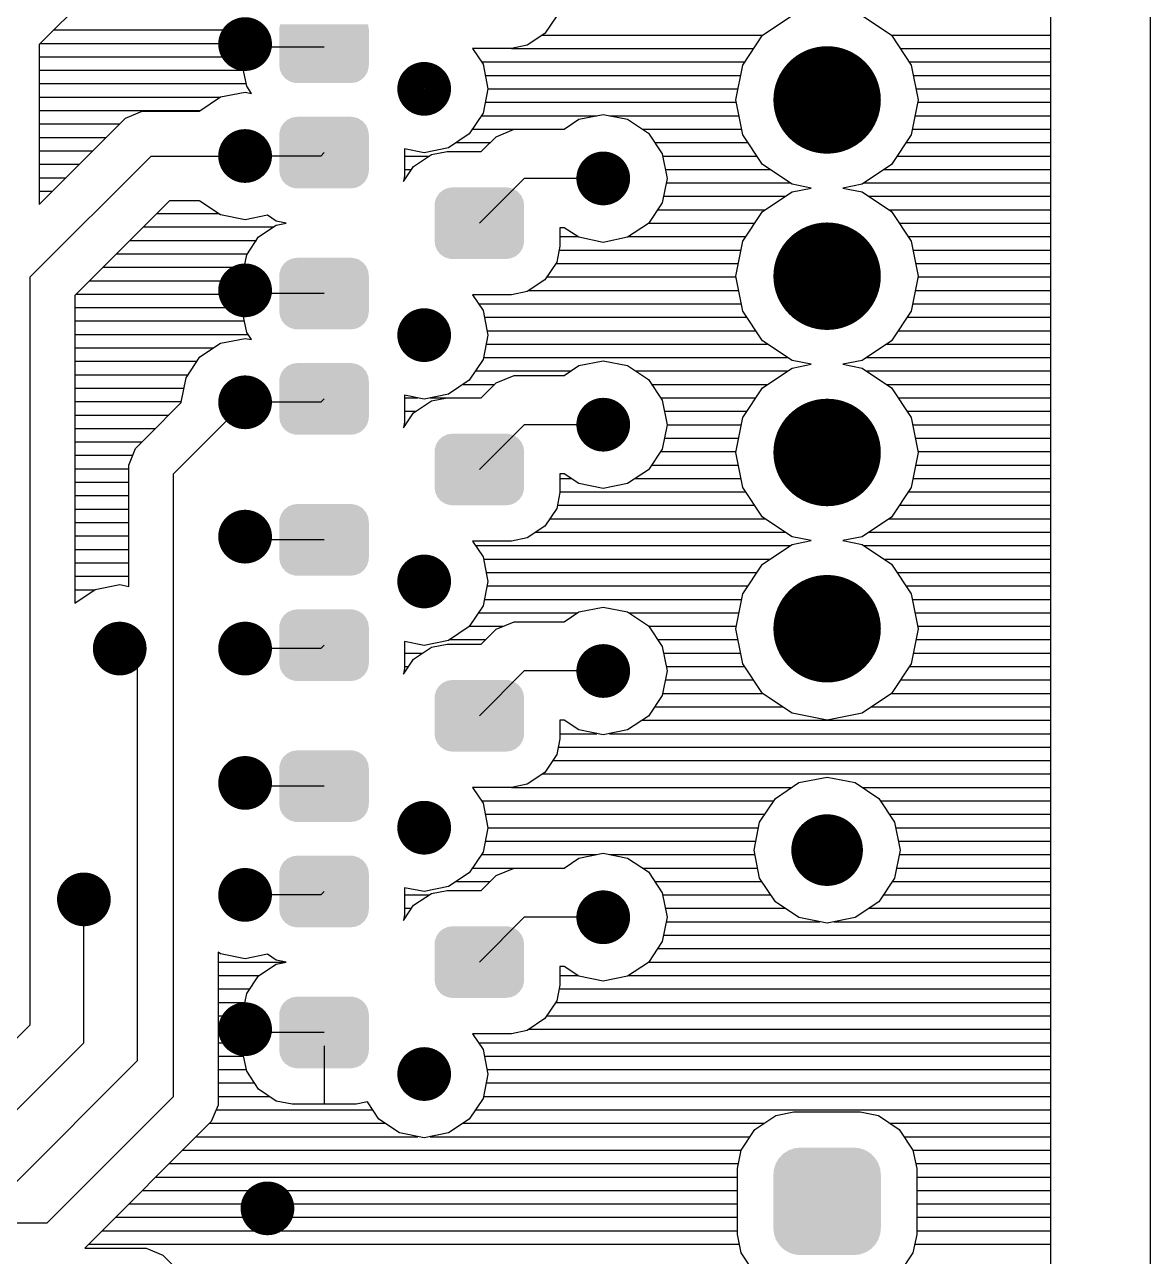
# Model space of a CAD drawing. Extents: x 295 to 953, y 10 to 290.
# Drawn here: x 817.35 to 852.48, y 154.54 to 192.96 of the extents above; entities that cross this region are included whole.
import ezdxf

# ---------------------------------------------------------------- set-up
doc = ezdxf.new("R2010")
doc.units = 0
doc.header["$LTSCALE"] = 5
doc.header["$MEASUREMENT"] = 0
doc.layers.get('0').update_dxf_attribs({"linetype": 'CONTINUOUS', "lineweight": 25})

msp = doc.modelspace()

# ---------------------------------------------------------------- linework, layer by layer
for p, q in [((852.477, 75.599), (852.477, 271.397)), ((849.376, 98.058), (849.376, 214.009)), ((820.614, 195.149), (817.803, 192.338)), ((824.179, 191.528), (824.179, 192.975)), ((833.953, 193.238), (833.584, 192.685)), ((840.373, 192.629), (841.295, 193.244)), ((843.48, 193.244), (844.402, 192.629)), ((818.262, 192.797), (824.179, 192.797)), ((833.584, 192.685), (833.031, 192.316)), ((833.511, 192.635), (840.384, 192.635)), ((839.759, 191.701), (840.373, 192.629)), ((844.391, 192.635), (849.376, 192.635)), ((844.402, 192.629), (845.017, 191.701)), ((817.803, 192.338), (817.803, 187.348)), ((817.842, 192.377), (824.179, 192.377)), ((826.275, 192.255), (824.179, 192.255)), ((824.33, 192.255), (824.23, 192.355)), ((826.694, 192.255), (824.33, 192.255)), ((832.539, 192.215), (831.326, 192.215)), ((831.326, 192.215), (831.656, 191.724)), ((833.031, 192.316), (832.539, 192.215)), ((832.539, 192.215), (840.099, 192.215)), ((844.676, 192.215), (849.376, 192.215)), ((817.803, 191.958), (824.179, 191.958)), ((831.606, 191.796), (839.82, 191.796)), ((844.955, 191.796), (849.376, 191.796)), ((817.803, 191.539), (824.179, 191.539)), ((824.28, 191.042), (824.179, 191.528)), ((831.656, 191.724), (831.807, 190.958)), ((831.723, 191.377), (839.692, 191.377)), ((839.541, 190.612), (839.759, 191.701)), ((845.017, 191.701), (845.235, 190.612)), ((845.084, 191.377), (849.376, 191.377)), ((817.803, 191.12), (824.263, 191.12)), ((824.425, 190.818), (824.28, 191.042)), ((817.803, 190.701), (823.453, 190.701)), ((822.816, 190.276), (823.464, 190.707)), ((823.464, 190.707), (824.23, 190.858)), ((824.23, 190.858), (824.425, 190.818)), ((831.807, 190.958), (831.656, 190.198)), ((831.807, 190.958), (839.608, 190.958)), ((839.759, 189.522), (839.541, 190.612)), ((845.235, 190.612), (845.017, 189.522)), ((845.168, 190.958), (849.376, 190.958)), ((817.803, 190.282), (822.827, 190.282)), ((820.502, 190.047), (821.016, 190.26)), ((821.016, 190.26), (822.81, 190.26)), ((822.81, 190.26), (822.816, 190.276)), ((831.723, 190.539), (839.552, 190.539)), ((845.224, 190.539), (849.376, 190.539)), ((817.803, 189.863), (820.318, 189.863)), ((820.111, 189.656), (820.502, 190.047)), ((831.656, 190.198), (831.226, 189.55)), ((831.606, 190.12), (835.21, 190.12)), ((834.182, 189.701), (834.64, 190.008)), ((834.64, 190.008), (835.406, 190.159)), ((835.406, 190.159), (836.166, 190.008)), ((835.596, 190.12), (839.636, 190.12)), ((836.166, 190.008), (836.814, 189.578)), ((845.14, 190.12), (849.376, 190.12)), ((817.803, 187.348), (820.111, 189.656)), ((817.803, 189.444), (819.899, 189.444)), ((831.226, 189.55), (830.578, 189.12)), ((831.326, 189.701), (834.182, 189.701)), ((831.628, 189.036), (832.064, 189.466)), ((832.064, 189.466), (832.628, 189.701)), ((832.628, 189.701), (834.182, 189.701)), ((836.624, 189.701), (839.719, 189.701)), ((836.814, 189.578), (837.244, 188.93)), ((840.373, 188.6), (839.759, 189.522)), ((845.017, 189.522), (844.402, 188.6)), ((845.056, 189.701), (849.376, 189.701)), ((829.818, 188.963), (829.208, 189.086)), ((829.208, 189.086), (829.208, 188.242)), ((830.578, 189.12), (829.818, 188.963)), ((830.823, 189.282), (831.88, 189.282)), ((837.009, 189.282), (839.915, 189.282)), ((844.86, 189.282), (849.376, 189.282)), ((817.524, 185.091), (821.296, 188.863)), ((817.803, 189.025), (819.48, 189.025)), ((821.296, 188.863), (824.23, 188.863)), ((826.593, 188.863), (824.23, 188.863)), ((826.694, 188.969), (826.593, 188.863)), ((829.208, 188.863), (829.98, 188.863)), ((829.488, 188.538), (830.047, 188.907)), ((830.047, 188.907), (830.533, 189.002)), ((830.533, 189.002), (831.6, 189.002)), ((831.6, 189.002), (831.628, 189.036)), ((837.244, 188.93), (837.395, 188.164)), ((837.255, 188.863), (840.194, 188.863)), ((844.581, 188.863), (849.376, 188.863)), ((817.803, 188.606), (819.061, 188.606)), ((829.175, 188.064), (829.488, 188.538)), ((829.208, 188.444), (829.426, 188.444)), ((837.339, 188.444), (840.602, 188.444)), ((841.295, 187.98), (840.373, 188.6)), ((844.402, 188.6), (843.48, 187.98)), ((844.173, 188.444), (849.376, 188.444)), ((817.803, 188.186), (818.642, 188.186)), ((829.208, 188.242), (829.175, 188.064)), ((832.936, 188.164), (831.539, 186.767)), ((834.707, 188.164), (832.936, 188.164)), ((834.707, 188.164), (835.406, 188.164)), ((837.395, 188.164), (837.244, 187.404)), ((837.367, 188.024), (841.234, 188.024)), ((841.893, 187.862), (841.295, 187.98)), ((843.48, 187.98), (842.882, 187.862)), ((843.542, 188.024), (849.376, 188.024)), ((817.803, 187.767), (818.222, 187.767)), ((837.283, 187.605), (841.089, 187.605)), ((840.373, 187.13), (841.295, 187.745)), ((841.295, 187.745), (841.893, 187.862)), ((842.882, 187.862), (843.48, 187.745)), ((843.48, 187.745), (844.402, 187.13)), ((843.687, 187.605), (849.376, 187.605)), ((821.871, 187.466), (818.921, 184.515)), ((822.81, 187.466), (821.871, 187.466)), ((822.816, 187.454), (822.81, 187.466)), ((823.464, 187.024), (822.816, 187.454)), ((837.244, 187.404), (836.814, 186.756)), ((837.104, 187.186), (840.463, 187.186)), ((844.313, 187.186), (849.376, 187.186)), ((821.475, 187.069), (823.391, 187.069)), ((824.23, 186.868), (823.464, 187.024)), ((824.934, 187.013), (824.23, 186.868)), ((825.202, 186.829), (824.934, 187.013)), ((825.515, 186.767), (825.202, 186.829)), ((825.202, 186.706), (825.515, 186.767)), ((836.814, 186.756), (836.166, 186.326)), ((836.819, 186.767), (840.133, 186.767)), ((839.759, 186.203), (840.373, 187.13)), ((844.402, 187.13), (845.017, 186.203)), ((844.643, 186.767), (849.376, 186.767)), ((821.056, 186.65), (825.118, 186.65)), ((824.649, 186.337), (825.202, 186.706)), ((834.182, 186.627), (834.053, 186.627)), ((834.053, 186.627), (834.053, 186.046)), ((834.64, 186.326), (834.182, 186.627)), ((820.636, 186.231), (824.582, 186.231)), ((824.28, 185.784), (824.649, 186.337)), ((834.053, 186.046), (833.953, 185.555)), ((834.053, 186.348), (834.601, 186.348)), ((835.406, 186.169), (834.64, 186.326)), ((836.166, 186.326), (835.406, 186.169)), ((836.205, 186.348), (839.854, 186.348)), ((839.541, 185.113), (839.759, 186.203)), ((844.922, 186.348), (849.376, 186.348)), ((845.017, 186.203), (845.235, 185.113)), ((820.217, 185.812), (824.302, 185.812)), ((824.179, 185.292), (824.28, 185.784)), ((834.031, 185.929), (839.703, 185.929)), ((845.073, 185.929), (849.376, 185.929)), ((819.798, 185.392), (824.202, 185.392)), ((824.179, 183.845), (824.179, 185.292)), ((833.953, 185.555), (833.584, 185.001)), ((833.925, 185.51), (839.619, 185.51)), ((845.157, 185.51), (849.376, 185.51)), ((817.524, 161.761), (817.524, 185.091)), ((819.379, 184.973), (824.179, 184.973)), ((833.584, 185.001), (833.031, 184.632)), ((833.645, 185.091), (839.541, 185.091)), ((839.759, 184.023), (839.541, 185.113)), ((845.235, 185.113), (845.017, 184.023)), ((845.235, 185.091), (849.376, 185.091)), ((818.921, 184.515), (818.921, 174.915)), ((818.96, 184.554), (824.179, 184.554)), ((826.275, 184.571), (824.179, 184.571)), ((824.33, 184.571), (824.23, 184.672)), ((826.694, 184.571), (824.33, 184.571)), ((832.539, 184.532), (831.326, 184.532)), ((831.326, 184.532), (831.656, 184.04)), ((833.031, 184.632), (832.539, 184.532)), ((833.092, 184.672), (839.624, 184.672)), ((845.151, 184.672), (849.376, 184.672)), ((818.921, 184.135), (824.179, 184.135)), ((831.516, 184.253), (839.708, 184.253)), ((845.067, 184.253), (849.376, 184.253)), ((818.921, 183.716), (824.207, 183.716)), ((824.28, 183.358), (824.179, 183.845)), ((831.656, 184.04), (831.807, 183.275)), ((831.695, 183.833), (839.882, 183.833)), ((840.373, 183.101), (839.759, 184.023)), ((845.017, 184.023), (844.402, 183.101)), ((844.894, 183.833), (849.376, 183.833)), ((818.921, 183.297), (824.319, 183.297)), ((824.425, 183.135), (824.28, 183.358)), ((831.779, 183.414), (840.161, 183.414)), ((844.615, 183.414), (849.376, 183.414)), ((822.816, 182.593), (823.464, 183.023)), ((823.464, 183.023), (824.23, 183.174)), ((824.23, 183.174), (824.425, 183.135)), ((831.807, 183.275), (831.656, 182.515)), ((831.751, 182.995), (840.524, 182.995)), ((841.295, 182.481), (840.373, 183.101)), ((844.402, 183.101), (843.48, 182.481)), ((844.251, 182.995), (849.376, 182.995)), ((818.921, 182.878), (823.246, 182.878)), ((822.386, 181.945), (822.816, 182.593)), ((831.667, 182.576), (841.156, 182.576)), ((843.62, 182.576), (849.376, 182.576)), ((818.921, 182.459), (822.732, 182.459)), ((831.656, 182.515), (831.226, 181.866)), ((831.421, 182.157), (834.394, 182.157)), ((834.182, 182.017), (834.64, 182.325)), ((834.64, 182.325), (835.406, 182.476)), ((835.406, 182.476), (836.166, 182.325)), ((836.166, 182.325), (836.814, 181.894)), ((836.411, 182.157), (841.167, 182.157)), ((840.373, 181.626), (841.295, 182.246)), ((841.893, 182.364), (841.295, 182.481)), ((841.295, 182.246), (841.893, 182.364)), ((843.48, 182.481), (842.882, 182.364)), ((842.882, 182.364), (843.48, 182.246)), ((843.48, 182.246), (844.402, 181.626)), ((843.609, 182.157), (849.376, 182.157)), ((818.921, 182.04), (822.447, 182.04)), ((822.235, 181.179), (822.386, 181.945)), ((831.226, 181.866), (830.578, 181.436)), ((831.628, 181.352), (832.064, 181.783)), ((832.064, 181.783), (832.628, 182.017)), ((832.628, 182.017), (834.182, 182.017)), ((836.814, 181.894), (837.244, 181.246)), ((818.921, 181.621), (822.318, 181.621)), ((829.818, 181.28), (829.208, 181.403)), ((829.208, 181.403), (829.208, 180.559)), ((830.578, 181.436), (829.818, 181.28)), ((831.036, 181.738), (832.019, 181.738)), ((836.914, 181.738), (840.541, 181.738)), ((839.759, 180.704), (840.373, 181.626)), ((844.235, 181.738), (849.376, 181.738)), ((844.402, 181.626), (845.017, 180.704)), ((818.921, 181.201), (822.235, 181.201)), ((821.201, 180.129), (822.235, 181.168)), ((821.994, 178.944), (824.23, 181.179)), ((822.235, 181.168), (822.235, 181.179)), ((826.593, 181.179), (824.23, 181.179)), ((826.694, 181.285), (826.593, 181.179)), ((829.208, 181.319), (829.622, 181.319)), ((829.488, 180.855), (830.047, 181.224)), ((830.008, 181.319), (831.6, 181.319)), ((830.047, 181.224), (830.533, 181.319)), ((830.533, 181.319), (831.6, 181.319)), ((831.6, 181.319), (831.628, 181.352)), ((837.194, 181.319), (840.167, 181.319)), ((837.244, 181.246), (837.395, 180.481)), ((844.609, 181.319), (849.376, 181.319)), ((818.921, 180.782), (821.855, 180.782)), ((829.175, 180.38), (829.488, 180.855)), ((829.208, 180.9), (829.561, 180.9)), ((837.311, 180.9), (839.887, 180.9)), ((839.541, 179.614), (839.759, 180.704)), ((844.888, 180.9), (849.376, 180.9)), ((845.017, 180.704), (845.235, 179.614)), ((818.921, 180.363), (821.436, 180.363)), ((829.208, 180.559), (829.175, 180.38)), ((829.197, 180.481), (829.242, 180.481)), ((832.936, 180.481), (831.539, 179.084)), ((834.707, 180.481), (832.936, 180.481)), ((834.707, 180.481), (835.406, 180.481)), ((837.395, 180.481), (837.244, 179.721)), ((837.395, 180.481), (839.714, 180.481)), ((845.062, 180.481), (849.376, 180.481)), ((818.921, 179.944), (821.016, 179.944)), ((820.81, 179.737), (821.201, 180.129)), ((837.311, 180.062), (839.63, 180.062)), ((845.145, 180.062), (849.376, 180.062)), ((818.921, 179.525), (820.72, 179.525)), ((820.597, 179.223), (820.81, 179.737)), ((837.244, 179.721), (836.814, 179.072)), ((837.194, 179.642), (839.546, 179.642)), ((839.759, 178.525), (839.541, 179.614)), ((845.235, 179.614), (845.017, 178.525)), ((845.229, 179.642), (849.376, 179.642)), ((818.921, 179.106), (820.597, 179.106)), ((820.597, 178.67), (820.597, 179.223)), ((836.814, 179.072), (836.166, 178.642)), ((836.914, 179.223), (839.619, 179.223)), ((845.157, 179.223), (849.376, 179.223)), ((818.921, 178.687), (820.597, 178.687)), ((821.994, 159.526), (821.994, 178.944)), ((834.182, 178.944), (834.053, 178.944)), ((834.053, 178.944), (834.053, 178.363)), ((834.053, 178.804), (834.394, 178.804)), ((834.64, 178.642), (834.182, 178.944)), ((836.411, 178.804), (839.697, 178.804)), ((845.078, 178.804), (849.376, 178.804)), ((820.597, 175.435), (820.597, 178.67)), ((834.053, 178.363), (833.953, 177.871)), ((834.053, 178.385), (839.848, 178.385)), ((835.406, 178.486), (834.64, 178.642)), ((836.166, 178.642), (835.406, 178.486)), ((840.373, 177.597), (839.759, 178.525)), ((845.017, 178.525), (844.402, 177.597)), ((844.928, 178.385), (849.376, 178.385)), ((818.921, 178.268), (820.597, 178.268)), ((833.975, 177.966), (840.127, 177.966)), ((844.648, 177.966), (849.376, 177.966)), ((818.921, 177.849), (820.597, 177.849)), ((833.953, 177.871), (833.584, 177.318)), ((833.735, 177.547), (840.452, 177.547)), ((841.295, 176.983), (840.373, 177.597)), ((844.402, 177.597), (843.48, 176.983)), ((844.324, 177.547), (849.376, 177.547)), ((818.921, 177.43), (820.597, 177.43)), ((833.584, 177.318), (833.031, 176.949)), ((818.921, 177.01), (820.597, 177.01)), ((824.33, 176.888), (824.23, 176.988)), ((826.694, 176.888), (824.33, 176.888)), ((832.539, 176.848), (831.326, 176.848)), ((831.326, 176.848), (831.656, 176.357)), ((833.031, 176.949), (832.539, 176.848)), ((833.299, 177.128), (841.077, 177.128)), ((841.893, 176.865), (841.295, 176.983)), ((841.295, 176.748), (841.893, 176.865)), ((843.48, 176.983), (842.882, 176.865)), ((842.882, 176.865), (843.48, 176.748)), ((843.698, 177.128), (849.376, 177.128)), ((818.921, 176.591), (820.597, 176.591)), ((831.421, 176.709), (841.245, 176.709)), ((840.373, 176.128), (841.295, 176.748)), ((843.48, 176.748), (844.402, 176.128)), ((843.531, 176.709), (849.376, 176.709)), ((818.921, 176.172), (820.597, 176.172)), ((831.656, 176.357), (831.807, 175.591)), ((831.667, 176.29), (840.619, 176.29)), ((839.759, 175.206), (840.373, 176.128)), ((844.156, 176.29), (849.376, 176.29)), ((844.402, 176.128), (845.017, 175.206)), ((818.921, 175.753), (820.597, 175.753)), ((831.751, 175.871), (840.2, 175.871)), ((844.575, 175.871), (849.376, 175.871)), ((818.921, 174.915), (819.552, 175.34)), ((818.921, 175.334), (819.547, 175.334)), ((819.552, 175.34), (820.318, 175.491)), ((820.318, 175.491), (820.597, 175.435)), ((831.807, 175.591), (831.656, 174.831)), ((831.779, 175.451), (839.921, 175.451)), ((844.855, 175.451), (849.376, 175.451)), ((831.695, 175.032), (839.719, 175.032)), ((839.541, 174.116), (839.759, 175.206)), ((845.017, 175.206), (845.235, 174.116)), ((845.056, 175.032), (849.376, 175.032)), ((831.656, 174.831), (831.226, 174.183)), ((831.516, 174.613), (834.601, 174.613)), ((834.182, 174.334), (834.64, 174.641)), ((834.64, 174.641), (835.406, 174.792)), ((835.406, 174.792), (836.166, 174.641)), ((836.166, 174.641), (836.814, 174.211)), ((836.205, 174.613), (839.641, 174.613)), ((845.134, 174.613), (849.376, 174.613)), ((831.226, 174.183), (830.578, 173.753)), ((831.231, 174.194), (832.293, 174.194)), ((831.628, 173.669), (832.064, 174.099)), ((832.064, 174.099), (832.628, 174.334)), ((832.628, 174.334), (834.182, 174.334)), ((836.814, 174.211), (837.244, 173.563)), ((836.819, 174.194), (839.557, 174.194)), ((839.759, 173.021), (839.541, 174.116)), ((845.235, 174.116), (845.017, 173.021)), ((845.218, 174.194), (849.376, 174.194)), ((829.818, 173.596), (829.208, 173.719)), ((829.208, 173.719), (829.208, 172.875)), ((830.578, 173.753), (829.818, 173.596)), ((830.617, 173.775), (831.74, 173.775)), ((837.104, 173.775), (839.608, 173.775)), ((845.168, 173.775), (849.376, 173.775)), ((820.877, 172.937), (820.318, 173.496)), ((826.593, 173.496), (824.23, 173.496)), ((826.694, 173.602), (826.593, 173.496)), ((829.208, 173.356), (829.773, 173.356)), ((829.488, 173.171), (830.047, 173.54)), ((830.047, 173.54), (830.533, 173.635)), ((830.533, 173.635), (831.6, 173.635)), ((831.6, 173.635), (831.628, 173.669)), ((837.244, 173.563), (837.395, 172.797)), ((837.283, 173.356), (839.692, 173.356)), ((845.084, 173.356), (849.376, 173.356)), ((820.877, 160.643), (820.877, 172.937)), ((829.175, 172.697), (829.488, 173.171)), ((829.208, 172.937), (829.337, 172.937)), ((837.367, 172.937), (839.814, 172.937)), ((840.373, 172.099), (839.759, 173.021)), ((845.017, 173.021), (844.402, 172.099)), ((844.961, 172.937), (849.376, 172.937)), ((829.208, 172.875), (829.175, 172.697)), ((832.936, 172.797), (831.539, 171.4)), ((834.707, 172.797), (832.936, 172.797)), ((834.707, 172.797), (835.406, 172.797)), ((837.395, 172.797), (837.244, 172.037)), ((837.339, 172.518), (840.094, 172.518)), ((844.682, 172.518), (849.376, 172.518)), ((837.244, 172.037), (836.814, 171.389)), ((837.255, 172.099), (840.373, 172.099)), ((841.295, 171.484), (840.373, 172.099)), ((844.402, 172.099), (843.48, 171.484)), ((844.402, 172.099), (849.376, 172.099)), ((836.814, 171.389), (836.166, 170.959)), ((837.009, 171.68), (840.999, 171.68)), ((842.391, 171.266), (841.295, 171.484)), ((843.48, 171.484), (842.391, 171.266)), ((843.776, 171.68), (849.376, 171.68)), ((834.182, 171.26), (834.053, 171.26)), ((834.053, 171.26), (834.053, 170.679)), ((834.64, 170.959), (834.182, 171.26)), ((836.624, 171.26), (849.376, 171.26)), ((834.053, 170.679), (833.953, 170.188)), ((834.053, 170.841), (835.21, 170.841)), ((835.406, 170.802), (834.64, 170.959)), ((836.166, 170.959), (835.406, 170.802)), ((835.596, 170.841), (849.376, 170.841)), ((834.003, 170.422), (849.376, 170.422)), ((833.953, 170.188), (833.584, 169.634)), ((833.83, 170.003), (849.376, 170.003)), ((833.584, 169.634), (833.031, 169.265)), ((833.511, 169.584), (849.376, 169.584)), ((841.513, 169.316), (842.391, 169.489)), ((842.391, 169.489), (843.262, 169.316)), ((824.33, 169.204), (824.23, 169.305)), ((826.694, 169.204), (824.33, 169.204)), ((832.539, 169.165), (831.326, 169.165)), ((831.326, 169.165), (831.656, 168.673)), ((833.031, 169.265), (832.539, 169.165)), ((832.539, 169.165), (841.29, 169.165)), ((840.776, 168.824), (841.513, 169.316)), ((843.262, 169.316), (844, 168.824)), ((843.486, 169.165), (849.376, 169.165)), ((831.606, 168.746), (840.725, 168.746)), ((840.284, 168.081), (840.776, 168.824)), ((844, 168.824), (844.492, 168.081)), ((844.05, 168.746), (849.376, 168.746)), ((831.656, 168.673), (831.807, 167.908)), ((831.723, 168.327), (840.446, 168.327)), ((844.33, 168.327), (849.376, 168.327)), ((840.111, 167.209), (840.284, 168.081)), ((844.492, 168.081), (844.665, 167.209)), ((831.807, 167.908), (831.656, 167.148)), ((831.807, 167.908), (840.25, 167.908)), ((844.525, 167.908), (849.376, 167.908)), ((831.723, 167.489), (840.167, 167.489)), ((840.284, 166.337), (840.111, 167.209)), ((844.665, 167.209), (844.492, 166.337)), ((844.609, 167.489), (849.376, 167.489)), ((831.656, 167.148), (831.226, 166.499)), ((831.606, 167.069), (835.21, 167.069)), ((834.182, 166.65), (834.64, 166.958)), ((834.64, 166.958), (835.406, 167.109)), ((835.406, 167.109), (836.166, 166.958)), ((835.596, 167.069), (840.139, 167.069)), ((836.166, 166.958), (836.814, 166.527)), ((844.637, 167.069), (849.376, 167.069)), ((831.226, 166.499), (830.578, 166.069)), ((831.326, 166.65), (834.182, 166.65)), ((831.628, 165.985), (832.064, 166.416)), ((832.064, 166.416), (832.628, 166.65)), ((832.628, 166.65), (834.182, 166.65)), ((836.624, 166.65), (840.222, 166.65)), ((836.814, 166.527), (837.244, 165.879)), ((844.553, 166.65), (849.376, 166.65)), ((829.818, 165.913), (829.208, 166.036)), ((829.208, 166.036), (829.208, 165.192)), ((830.578, 166.069), (829.818, 165.913)), ((830.823, 166.231), (831.88, 166.231)), ((837.009, 166.231), (840.351, 166.231)), ((840.776, 165.6), (840.284, 166.337)), ((844.492, 166.337), (844, 165.6)), ((844.425, 166.231), (849.376, 166.231)), ((819.2, 161.202), (819.2, 165.672)), ((826.593, 165.812), (824.23, 165.812)), ((826.694, 165.918), (826.593, 165.812)), ((829.208, 165.812), (829.98, 165.812)), ((829.488, 165.488), (830.047, 165.857)), ((830.047, 165.857), (830.533, 165.952)), ((830.533, 165.952), (831.6, 165.952)), ((831.6, 165.952), (831.628, 165.985)), ((837.244, 165.879), (837.395, 165.114)), ((837.255, 165.812), (840.63, 165.812)), ((844.145, 165.812), (849.376, 165.812)), ((829.175, 165.013), (829.488, 165.488)), ((829.208, 165.393), (829.426, 165.393)), ((837.339, 165.393), (841.083, 165.393)), ((841.513, 165.102), (840.776, 165.6)), ((844, 165.6), (843.262, 165.102)), ((843.693, 165.393), (849.376, 165.393)), ((829.208, 165.192), (829.175, 165.013)), ((832.936, 165.114), (831.539, 163.717)), ((834.707, 165.114), (832.936, 165.114)), ((834.707, 165.114), (835.406, 165.114)), ((837.395, 165.114), (837.244, 164.354)), ((837.367, 164.974), (842.167, 164.974)), ((842.391, 164.929), (841.513, 165.102)), ((843.262, 165.102), (842.391, 164.929)), ((842.608, 164.974), (849.376, 164.974)), ((837.283, 164.555), (849.376, 164.555)), ((837.244, 164.354), (836.814, 163.705)), ((837.104, 164.136), (849.376, 164.136)), ((823.464, 163.974), (823.391, 164.024)), ((823.391, 164.024), (823.391, 159.805)), ((823.391, 163.717), (825.515, 163.717)), ((824.23, 163.817), (823.464, 163.974)), ((824.934, 163.962), (824.23, 163.817)), ((825.202, 163.778), (824.934, 163.962)), ((825.515, 163.717), (825.202, 163.778)), ((825.202, 163.655), (825.515, 163.717)), ((836.814, 163.705), (836.166, 163.275)), ((836.819, 163.717), (849.376, 163.717)), ((824.649, 163.286), (825.202, 163.655)), ((834.182, 163.577), (834.053, 163.577)), ((834.053, 163.577), (834.053, 162.996)), ((834.64, 163.275), (834.182, 163.577)), ((823.391, 163.298), (824.671, 163.298)), ((824.28, 162.733), (824.649, 163.286)), ((834.053, 162.996), (833.953, 162.504)), ((834.053, 163.298), (834.601, 163.298)), ((835.406, 163.119), (834.64, 163.275)), ((836.166, 163.275), (835.406, 163.119)), ((836.205, 163.298), (849.376, 163.298)), ((823.391, 162.878), (824.38, 162.878)), ((824.179, 162.241), (824.28, 162.733)), ((834.031, 162.878), (849.376, 162.878)), ((823.391, 162.459), (824.224, 162.459)), ((824.179, 160.794), (824.179, 162.241)), ((833.953, 162.504), (833.584, 161.951)), ((833.925, 162.459), (849.376, 162.459)), ((823.391, 162.04), (824.179, 162.04)), ((833.584, 161.951), (833.031, 161.582)), ((833.645, 162.04), (849.376, 162.04)), ((814.646, 158.889), (817.524, 161.761)), ((823.391, 161.621), (824.179, 161.621)), ((826.275, 161.521), (824.179, 161.521)), ((824.33, 161.521), (824.23, 161.621)), ((826.694, 161.521), (824.33, 161.521)), ((832.539, 161.481), (831.326, 161.481)), ((831.326, 161.481), (831.656, 160.99)), ((833.031, 161.582), (832.539, 161.481)), ((833.092, 161.621), (849.376, 161.621)), ((815.78, 157.788), (819.2, 161.202)), ((823.391, 161.202), (824.179, 161.202)), ((826.694, 161.101), (826.694, 159.285)), ((831.516, 161.202), (849.376, 161.202)), ((816.92, 156.687), (820.877, 160.643)), ((823.391, 160.783), (824.185, 160.783)), ((824.28, 160.308), (824.179, 160.794)), ((831.656, 160.99), (831.807, 160.224)), ((831.695, 160.783), (849.376, 160.783)), ((823.391, 160.364), (824.269, 160.364)), ((824.649, 159.749), (824.28, 160.308)), ((831.779, 160.364), (849.376, 160.364)), ((823.391, 159.945), (824.52, 159.945)), ((831.807, 160.224), (831.656, 159.464)), ((831.751, 159.945), (849.376, 159.945)), ((818.055, 155.586), (821.994, 159.526)), ((823.391, 159.805), (823.391, 159.252)), ((823.391, 159.526), (824.984, 159.526)), ((825.202, 159.38), (824.649, 159.749)), ((831.667, 159.526), (849.376, 159.526)), ((823.391, 159.252), (823.173, 158.738)), ((823.33, 159.107), (828.208, 159.107)), ((825.694, 159.285), (825.202, 159.38)), ((827.7, 159.285), (825.694, 159.285)), ((828.046, 159.352), (827.7, 159.285)), ((828.404, 158.816), (828.046, 159.352)), ((831.656, 159.464), (831.226, 158.816)), ((831.421, 159.107), (849.376, 159.107)), ((823.173, 158.738), (819.239, 154.798)), ((829.052, 158.386), (828.404, 158.816)), ((831.226, 158.816), (830.578, 158.386)), ((840.139, 158.497), (840.787, 158.928)), ((840.787, 158.928), (841.357, 159.045)), ((841.357, 159.045), (843.419, 159.045)), ((843.419, 159.045), (843.989, 158.928)), ((843.989, 158.928), (844.637, 158.497)), ((823.129, 158.687), (828.594, 158.687)), ((829.818, 158.229), (829.052, 158.386)), ((830.578, 158.386), (829.818, 158.229)), ((831.036, 158.687), (840.424, 158.687)), ((839.708, 157.849), (840.139, 158.497)), ((844.352, 158.687), (849.376, 158.687)), ((844.637, 158.497), (845.067, 157.849)), ((822.71, 158.268), (829.622, 158.268)), ((830.008, 158.268), (839.988, 158.268)), ((844.788, 158.268), (849.376, 158.268)), ((822.291, 157.849), (839.708, 157.849)), ((839.597, 157.279), (839.708, 157.849)), ((845.067, 157.849), (849.376, 157.849)), ((845.067, 157.849), (845.185, 157.279)), ((821.871, 157.43), (839.624, 157.43)), ((839.597, 155.217), (839.597, 157.279)), ((845.151, 157.43), (849.376, 157.43)), ((845.185, 157.279), (845.185, 155.217)), ((821.452, 157.011), (839.597, 157.011)), ((845.185, 157.011), (849.376, 157.011)), ((821.033, 156.592), (839.597, 156.592)), ((845.185, 156.592), (849.376, 156.592)), ((820.614, 156.173), (839.597, 156.173)), ((845.185, 156.173), (849.376, 156.173)), ((820.195, 155.754), (839.597, 155.754)), ((845.185, 155.754), (849.376, 155.754)), ((808.868, 155.586), (818.055, 155.586)), ((819.776, 155.335), (839.597, 155.335)), ((845.185, 155.335), (849.376, 155.335)), ((819.357, 154.916), (839.652, 154.916)), ((839.708, 154.647), (839.597, 155.217)), ((845.185, 155.217), (845.067, 154.647)), ((845.123, 154.916), (849.376, 154.916)), ((819.239, 154.798), (819.228, 154.787)), ((819.228, 154.787), (821.145, 154.787)), ((821.145, 154.787), (821.659, 154.575)), ((821.659, 154.575), (823.9, 152.328)), ((840.139, 153.999), (839.708, 154.647)), ((845.067, 154.647), (844.637, 153.999))]:
    msp.add_line(p, q)
for points, const_width in [([(823.81, 192.355, 1), (824.649, 192.355, 1)], 0.838), ([(841.552, 190.612, 1), (843.229, 190.612, 1)], 1.676), ([(829.398, 190.958, 1), (830.237, 190.958, 1)], 0.838), ([(823.81, 188.863, 1), (824.649, 188.863, 1)], 0.838), ([(834.986, 188.164, 1), (835.825, 188.164, 1)], 0.838), ([(841.552, 185.113, 1), (843.229, 185.113, 1)], 1.676), ([(823.81, 184.672, 1), (824.649, 184.672, 1)], 0.838), ([(829.398, 183.275, 1), (830.237, 183.275, 1)], 0.838), ([(823.81, 181.179, 1), (824.649, 181.179, 1)], 0.838), ([(834.986, 180.481, 1), (835.825, 180.481, 1)], 0.838), ([(841.552, 179.614, 1), (843.229, 179.614, 1)], 1.676), ([(823.81, 176.988, 1), (824.649, 176.988, 1)], 0.838), ([(829.398, 175.591, 1), (830.237, 175.591, 1)], 0.838), ([(841.552, 174.116, 1), (843.229, 174.116, 1)], 1.676), ([(819.899, 173.496, 1), (820.737, 173.496, 1)], 0.838), ([(823.81, 173.496, 1), (824.649, 173.496, 1)], 0.838), ([(834.986, 172.797, 1), (835.825, 172.797, 1)], 0.838), ([(823.81, 169.305, 1), (824.649, 169.305, 1)], 0.838), ([(829.398, 167.908, 1), (830.237, 167.908, 1)], 0.838), ([(841.832, 167.209, 1), (842.949, 167.209, 1)], 1.118), ([(818.781, 165.672, 1), (819.619, 165.672, 1)], 0.838), ([(823.81, 165.812, 1), (824.649, 165.812, 1)], 0.838), ([(834.986, 165.114, 1), (835.825, 165.114, 1)], 0.838), ([(823.81, 161.621, 1), (824.649, 161.621, 1)], 0.838), ([(829.398, 160.224, 1), (830.237, 160.224, 1)], 0.838), ([(824.509, 156.033, 1), (825.347, 156.033, 1)], 0.838)]:
    msp.add_lwpolyline(points, format="xyb", close=True, dxfattribs=dict(const_width=const_width))
for points in [[(825.297, 192.813), (825.304, 192.9), (828.091, 192.813), (828.079, 192.9)], [(825.304, 192.9), (825.325, 192.969), (828.079, 192.9), (828.069, 192.969)], [(825.297, 191.696), (825.297, 192.813), (828.091, 191.696), (828.091, 192.813)], [(825.309, 191.609), (825.297, 191.696), (828.084, 191.609), (828.091, 191.696)], [(825.319, 191.54), (825.309, 191.609), (828.063, 191.54), (828.084, 191.609)], [(825.356, 191.458), (825.319, 191.54), (828.038, 191.458), (828.063, 191.54)], [(825.384, 191.396), (825.356, 191.458), (827.997, 191.396), (828.038, 191.458)], [(825.443, 191.327), (825.384, 191.396), (827.952, 191.327), (827.997, 191.396)], [(825.487, 191.276), (825.443, 191.327), (827.893, 191.276), (827.952, 191.327)], [(825.566, 191.224), (825.487, 191.276), (827.832, 191.224), (827.893, 191.276)], [(825.618, 191.19), (825.566, 191.224), (827.756, 191.19), (827.832, 191.224)], [(825.719, 191.159), (825.618, 191.19), (827.688, 191.159), (827.756, 191.19)], [(825.769, 191.144), (825.719, 191.159), (827.579, 191.144), (827.688, 191.159)], [(825.856, 191.137), (825.769, 191.144), (827.532, 191.137), (827.579, 191.144)], [(825.35, 189.765), (825.391, 189.827), (828.032, 189.765), (828.004, 189.827)], [(825.391, 189.827), (825.436, 189.897), (828.004, 189.827), (827.944, 189.897)], [(825.436, 189.897), (825.495, 189.947), (827.944, 189.897), (827.901, 189.947)], [(825.495, 189.947), (825.556, 189.999), (827.901, 189.947), (827.822, 189.999)], [(825.556, 189.999), (825.632, 190.034), (827.822, 189.999), (827.769, 190.034)], [(825.632, 190.034), (825.7, 190.064), (827.769, 190.034), (827.669, 190.064)], [(825.7, 190.064), (825.808, 190.08), (827.669, 190.064), (827.619, 190.08)], [(825.808, 190.08), (825.856, 190.086), (827.619, 190.08), (827.532, 190.086)], [(825.297, 189.528), (825.304, 189.614), (828.091, 189.528), (828.079, 189.614)], [(825.297, 188.41), (825.297, 189.528), (828.091, 188.41), (828.091, 189.528)], [(825.304, 189.614), (825.325, 189.684), (828.079, 189.614), (828.069, 189.684)], [(825.325, 189.684), (825.35, 189.765), (828.069, 189.684), (828.032, 189.765)], [(825.309, 188.323), (825.297, 188.41), (828.084, 188.323), (828.091, 188.41)], [(825.319, 188.254), (825.309, 188.323), (828.063, 188.254), (828.084, 188.323)], [(825.356, 188.173), (825.319, 188.254), (828.038, 188.173), (828.063, 188.254)], [(825.384, 188.11), (825.356, 188.173), (827.997, 188.11), (828.038, 188.173)], [(825.443, 188.041), (825.384, 188.11), (827.952, 188.041), (827.997, 188.11)], [(825.487, 187.99), (825.443, 188.041), (827.893, 187.99), (827.952, 188.041)], [(825.566, 187.938), (825.487, 187.99), (827.832, 187.938), (827.893, 187.99)], [(825.618, 187.904), (825.566, 187.938), (827.756, 187.904), (827.832, 187.938)], [(825.719, 187.873), (825.618, 187.904), (827.688, 187.873), (827.756, 187.904)], [(825.769, 187.858), (825.719, 187.873), (827.579, 187.858), (827.688, 187.873)], [(825.856, 187.851), (825.769, 187.858), (827.532, 187.851), (827.579, 187.858)], [(830.17, 187.482), (830.195, 187.563), (832.913, 187.482), (832.877, 187.563)], [(830.195, 187.563), (830.235, 187.626), (832.877, 187.563), (832.848, 187.626)], [(830.235, 187.626), (830.281, 187.695), (832.848, 187.626), (832.789, 187.695)], [(830.281, 187.695), (830.34, 187.745), (832.789, 187.695), (832.746, 187.745)], [(830.34, 187.745), (830.401, 187.798), (832.746, 187.745), (832.666, 187.798)], [(830.401, 187.798), (830.477, 187.832), (832.666, 187.798), (832.614, 187.832)], [(830.477, 187.832), (830.544, 187.862), (832.614, 187.832), (832.514, 187.862)], [(830.544, 187.862), (830.653, 187.878), (832.514, 187.862), (832.463, 187.878)], [(830.653, 187.878), (830.7, 187.885), (832.463, 187.878), (832.377, 187.885)], [(830.142, 187.326), (830.148, 187.412), (832.936, 187.326), (832.923, 187.412)], [(830.142, 186.208), (830.142, 187.326), (832.936, 186.208), (832.936, 187.326)], [(830.148, 187.412), (830.17, 187.482), (832.923, 187.412), (832.913, 187.482)], [(830.154, 186.122), (830.142, 186.208), (832.929, 186.122), (832.936, 186.208)], [(830.164, 186.052), (830.154, 186.122), (832.908, 186.052), (832.929, 186.122)], [(830.201, 185.971), (830.164, 186.052), (832.883, 185.971), (832.908, 186.052)], [(825.495, 185.549), (825.556, 185.601), (827.901, 185.549), (827.822, 185.601)], [(825.556, 185.601), (825.632, 185.636), (827.822, 185.601), (827.769, 185.636)], [(825.632, 185.636), (825.7, 185.666), (827.769, 185.636), (827.669, 185.666)], [(825.7, 185.666), (825.808, 185.682), (827.669, 185.666), (827.619, 185.682)], [(825.808, 185.682), (825.856, 185.689), (827.619, 185.682), (827.532, 185.689)], [(830.229, 185.909), (830.201, 185.971), (832.842, 185.909), (832.883, 185.971)], [(830.288, 185.839), (830.229, 185.909), (832.796, 185.839), (832.842, 185.909)], [(830.331, 185.789), (830.288, 185.839), (832.737, 185.789), (832.796, 185.839)], [(830.411, 185.737), (830.331, 185.789), (832.677, 185.737), (832.737, 185.789)], [(830.463, 185.702), (830.411, 185.737), (832.601, 185.702), (832.677, 185.737)], [(830.563, 185.672), (830.463, 185.702), (832.533, 185.672), (832.601, 185.702)], [(830.614, 185.656), (830.563, 185.672), (832.424, 185.656), (832.533, 185.672)], [(830.7, 185.65), (830.614, 185.656), (832.377, 185.65), (832.424, 185.656)], [(825.297, 185.13), (825.304, 185.216), (828.091, 185.13), (828.079, 185.216)], [(825.304, 185.216), (825.325, 185.286), (828.079, 185.216), (828.069, 185.286)], [(825.325, 185.286), (825.35, 185.367), (828.069, 185.286), (828.032, 185.367)], [(825.35, 185.367), (825.391, 185.43), (828.032, 185.367), (828.004, 185.43)], [(825.391, 185.43), (825.436, 185.499), (828.004, 185.43), (827.944, 185.499)], [(825.436, 185.499), (825.495, 185.549), (827.944, 185.499), (827.901, 185.549)], [(825.297, 184.012), (825.297, 185.13), (828.091, 184.012), (828.091, 185.13)], [(825.309, 183.926), (825.297, 184.012), (828.084, 183.926), (828.091, 184.012)], [(825.319, 183.856), (825.309, 183.926), (828.063, 183.856), (828.084, 183.926)], [(825.356, 183.775), (825.319, 183.856), (828.038, 183.775), (828.063, 183.856)], [(825.384, 183.712), (825.356, 183.775), (827.997, 183.712), (828.038, 183.775)], [(825.443, 183.643), (825.384, 183.712), (827.952, 183.643), (827.997, 183.712)], [(825.487, 183.593), (825.443, 183.643), (827.893, 183.593), (827.952, 183.643)], [(825.566, 183.541), (825.487, 183.593), (827.832, 183.541), (827.893, 183.593)], [(825.618, 183.506), (825.566, 183.541), (827.756, 183.506), (827.832, 183.541)], [(825.719, 183.476), (825.618, 183.506), (827.688, 183.476), (827.756, 183.506)], [(825.769, 183.46), (825.719, 183.476), (827.579, 183.46), (827.688, 183.476)], [(825.856, 183.453), (825.769, 183.46), (827.532, 183.453), (827.579, 183.46)], [(825.35, 182.081), (825.391, 182.144), (828.032, 182.081), (828.004, 182.144)], [(825.391, 182.144), (825.436, 182.213), (828.004, 182.144), (827.944, 182.213)], [(825.436, 182.213), (825.495, 182.264), (827.944, 182.213), (827.901, 182.264)], [(825.495, 182.264), (825.556, 182.316), (827.901, 182.264), (827.822, 182.316)], [(825.556, 182.316), (825.632, 182.35), (827.822, 182.316), (827.769, 182.35)], [(825.632, 182.35), (825.7, 182.381), (827.769, 182.35), (827.669, 182.381)], [(825.7, 182.381), (825.808, 182.396), (827.669, 182.381), (827.619, 182.396)], [(825.808, 182.396), (825.856, 182.403), (827.619, 182.396), (827.532, 182.403)], [(825.297, 181.844), (825.304, 181.931), (828.091, 181.844), (828.079, 181.931)], [(825.297, 180.726), (825.297, 181.844), (828.091, 180.726), (828.091, 181.844)], [(825.304, 181.931), (825.325, 182), (828.079, 181.931), (828.069, 182)], [(825.325, 182), (825.35, 182.081), (828.069, 182), (828.032, 182.081)], [(825.309, 180.64), (825.297, 180.726), (828.084, 180.64), (828.091, 180.726)], [(825.319, 180.57), (825.309, 180.64), (828.063, 180.57), (828.084, 180.64)], [(825.356, 180.489), (825.319, 180.57), (828.038, 180.489), (828.063, 180.57)], [(825.384, 180.427), (825.356, 180.489), (827.997, 180.427), (828.038, 180.489)], [(825.443, 180.357), (825.384, 180.427), (827.952, 180.357), (827.997, 180.427)], [(825.487, 180.307), (825.443, 180.357), (827.893, 180.307), (827.952, 180.357)], [(825.566, 180.255), (825.487, 180.307), (827.832, 180.255), (827.893, 180.307)], [(825.618, 180.221), (825.566, 180.255), (827.756, 180.221), (827.832, 180.255)], [(825.719, 180.19), (825.618, 180.221), (827.688, 180.19), (827.756, 180.221)], [(825.769, 180.174), (825.719, 180.19), (827.579, 180.174), (827.688, 180.19)], [(825.856, 180.168), (825.769, 180.174), (827.532, 180.168), (827.579, 180.174)], [(830.17, 179.798), (830.195, 179.88), (832.913, 179.798), (832.877, 179.88)], [(830.195, 179.88), (830.235, 179.942), (832.877, 179.88), (832.848, 179.942)], [(830.235, 179.942), (830.281, 180.012), (832.848, 179.942), (832.789, 180.012)], [(830.281, 180.012), (830.34, 180.062), (832.789, 180.012), (832.746, 180.062)], [(830.34, 180.062), (830.401, 180.114), (832.746, 180.062), (832.666, 180.114)], [(830.401, 180.114), (830.477, 180.148), (832.666, 180.114), (832.614, 180.148)], [(830.477, 180.148), (830.544, 180.179), (832.614, 180.148), (832.514, 180.179)], [(830.544, 180.179), (830.653, 180.194), (832.514, 180.179), (832.463, 180.194)], [(830.653, 180.194), (830.7, 180.201), (832.463, 180.194), (832.377, 180.201)], [(830.142, 179.642), (830.148, 179.729), (832.936, 179.642), (832.923, 179.729)], [(830.142, 178.525), (830.142, 179.642), (832.936, 178.525), (832.936, 179.642)], [(830.148, 179.729), (830.17, 179.798), (832.923, 179.729), (832.913, 179.798)], [(830.154, 178.438), (830.142, 178.525), (832.929, 178.438), (832.936, 178.525)], [(830.164, 178.369), (830.154, 178.438), (832.908, 178.369), (832.929, 178.438)], [(830.201, 178.288), (830.164, 178.369), (832.883, 178.288), (832.908, 178.369)], [(825.495, 177.866), (825.556, 177.918), (827.901, 177.866), (827.822, 177.918)], [(825.556, 177.918), (825.632, 177.952), (827.822, 177.918), (827.769, 177.952)], [(825.632, 177.952), (825.7, 177.983), (827.769, 177.952), (827.669, 177.983)], [(825.7, 177.983), (825.808, 177.998), (827.669, 177.983), (827.619, 177.998)], [(825.808, 177.998), (825.856, 178.005), (827.619, 177.998), (827.532, 178.005)], [(830.229, 178.225), (830.201, 178.288), (832.842, 178.225), (832.883, 178.288)], [(830.288, 178.156), (830.229, 178.225), (832.796, 178.156), (832.842, 178.225)], [(830.331, 178.105), (830.288, 178.156), (832.737, 178.105), (832.796, 178.156)], [(830.411, 178.053), (830.331, 178.105), (832.677, 178.053), (832.737, 178.105)], [(830.463, 178.019), (830.411, 178.053), (832.601, 178.019), (832.677, 178.053)], [(830.563, 177.988), (830.463, 178.019), (832.533, 177.988), (832.601, 178.019)], [(830.614, 177.973), (830.563, 177.988), (832.424, 177.973), (832.533, 177.988)], [(830.7, 177.966), (830.614, 177.973), (832.377, 177.966), (832.424, 177.973)], [(825.297, 177.446), (825.304, 177.533), (828.091, 177.446), (828.079, 177.533)], [(825.304, 177.533), (825.325, 177.602), (828.079, 177.533), (828.069, 177.602)], [(825.325, 177.602), (825.35, 177.684), (828.069, 177.602), (828.032, 177.684)], [(825.35, 177.684), (825.391, 177.746), (828.032, 177.684), (828.004, 177.746)], [(825.391, 177.746), (825.436, 177.815), (828.004, 177.746), (827.944, 177.815)], [(825.436, 177.815), (825.495, 177.866), (827.944, 177.815), (827.901, 177.866)], [(825.297, 176.329), (825.297, 177.446), (828.091, 176.329), (828.091, 177.446)], [(825.309, 176.242), (825.297, 176.329), (828.084, 176.242), (828.091, 176.329)], [(825.319, 176.173), (825.309, 176.242), (828.063, 176.173), (828.084, 176.242)], [(825.356, 176.091), (825.319, 176.173), (828.038, 176.091), (828.063, 176.173)], [(825.384, 176.029), (825.356, 176.091), (827.997, 176.029), (828.038, 176.091)], [(825.443, 175.96), (825.384, 176.029), (827.952, 175.96), (827.997, 176.029)], [(825.487, 175.909), (825.443, 175.96), (827.893, 175.909), (827.952, 175.96)], [(825.566, 175.857), (825.487, 175.909), (827.832, 175.857), (827.893, 175.909)], [(825.618, 175.823), (825.566, 175.857), (827.756, 175.823), (827.832, 175.857)], [(825.719, 175.792), (825.618, 175.823), (827.688, 175.792), (827.756, 175.823)], [(825.769, 175.777), (825.719, 175.792), (827.579, 175.777), (827.688, 175.792)], [(825.856, 175.77), (825.769, 175.777), (827.532, 175.77), (827.579, 175.777)], [(825.35, 174.398), (825.391, 174.46), (828.032, 174.398), (828.004, 174.46)], [(825.391, 174.46), (825.436, 174.53), (828.004, 174.46), (827.944, 174.53)], [(825.436, 174.53), (825.495, 174.58), (827.944, 174.53), (827.901, 174.58)], [(825.495, 174.58), (825.556, 174.632), (827.901, 174.58), (827.822, 174.632)], [(825.556, 174.632), (825.632, 174.667), (827.822, 174.632), (827.769, 174.667)], [(825.632, 174.667), (825.7, 174.697), (827.769, 174.667), (827.669, 174.697)], [(825.7, 174.697), (825.808, 174.713), (827.669, 174.697), (827.619, 174.713)], [(825.808, 174.713), (825.856, 174.719), (827.619, 174.713), (827.532, 174.719)], [(825.297, 174.161), (825.304, 174.247), (828.091, 174.161), (828.079, 174.247)], [(825.297, 173.043), (825.297, 174.161), (828.091, 173.043), (828.091, 174.161)], [(825.304, 174.247), (825.325, 174.317), (828.079, 174.247), (828.069, 174.317)], [(825.325, 174.317), (825.35, 174.398), (828.069, 174.317), (828.032, 174.398)], [(825.309, 172.956), (825.297, 173.043), (828.084, 172.956), (828.091, 173.043)], [(825.319, 172.887), (825.309, 172.956), (828.063, 172.887), (828.084, 172.956)], [(825.356, 172.806), (825.319, 172.887), (828.038, 172.806), (828.063, 172.887)], [(825.384, 172.743), (825.356, 172.806), (827.997, 172.743), (828.038, 172.806)], [(825.443, 172.674), (825.384, 172.743), (827.952, 172.674), (827.997, 172.743)], [(825.487, 172.623), (825.443, 172.674), (827.893, 172.623), (827.952, 172.674)], [(825.566, 172.571), (825.487, 172.623), (827.832, 172.571), (827.893, 172.623)], [(825.618, 172.537), (825.566, 172.571), (827.756, 172.537), (827.832, 172.571)], [(825.719, 172.506), (825.618, 172.537), (827.688, 172.506), (827.756, 172.537)], [(825.769, 172.491), (825.719, 172.506), (827.579, 172.491), (827.688, 172.506)], [(825.856, 172.484), (825.769, 172.491), (827.532, 172.484), (827.579, 172.491)], [(830.17, 172.115), (830.195, 172.196), (832.913, 172.115), (832.877, 172.196)], [(830.195, 172.196), (830.235, 172.259), (832.877, 172.196), (832.848, 172.259)], [(830.235, 172.259), (830.281, 172.328), (832.848, 172.259), (832.789, 172.328)], [(830.281, 172.328), (830.34, 172.378), (832.789, 172.328), (832.746, 172.378)], [(830.34, 172.378), (830.401, 172.431), (832.746, 172.378), (832.666, 172.431)], [(830.401, 172.431), (830.477, 172.465), (832.666, 172.431), (832.614, 172.465)], [(830.477, 172.465), (830.544, 172.495), (832.614, 172.465), (832.514, 172.495)], [(830.544, 172.495), (830.653, 172.511), (832.514, 172.495), (832.463, 172.511)], [(830.653, 172.511), (830.7, 172.518), (832.463, 172.511), (832.377, 172.518)], [(830.142, 171.959), (830.148, 172.045), (832.936, 171.959), (832.923, 172.045)], [(830.142, 170.841), (830.142, 171.959), (832.936, 170.841), (832.936, 171.959)], [(830.148, 172.045), (830.17, 172.115), (832.923, 172.045), (832.913, 172.115)], [(830.154, 170.755), (830.142, 170.841), (832.929, 170.755), (832.936, 170.841)], [(830.164, 170.685), (830.154, 170.755), (832.908, 170.685), (832.929, 170.755)], [(830.201, 170.604), (830.164, 170.685), (832.883, 170.604), (832.908, 170.685)], [(825.495, 170.182), (825.556, 170.234), (827.901, 170.182), (827.822, 170.234)], [(825.556, 170.234), (825.632, 170.269), (827.822, 170.234), (827.769, 170.269)], [(825.632, 170.269), (825.7, 170.299), (827.769, 170.269), (827.669, 170.299)], [(825.7, 170.299), (825.808, 170.315), (827.669, 170.299), (827.619, 170.315)], [(825.808, 170.315), (825.856, 170.322), (827.619, 170.315), (827.532, 170.322)], [(830.229, 170.542), (830.201, 170.604), (832.842, 170.542), (832.883, 170.604)], [(830.288, 170.472), (830.229, 170.542), (832.796, 170.472), (832.842, 170.542)], [(830.331, 170.422), (830.288, 170.472), (832.737, 170.422), (832.796, 170.472)], [(830.411, 170.37), (830.331, 170.422), (832.677, 170.37), (832.737, 170.422)], [(830.463, 170.335), (830.411, 170.37), (832.601, 170.335), (832.677, 170.37)], [(830.563, 170.305), (830.463, 170.335), (832.533, 170.305), (832.601, 170.335)], [(830.614, 170.289), (830.563, 170.305), (832.424, 170.289), (832.533, 170.305)], [(830.7, 170.283), (830.614, 170.289), (832.377, 170.283), (832.424, 170.289)], [(825.297, 169.763), (825.304, 169.849), (828.091, 169.763), (828.079, 169.849)], [(825.304, 169.849), (825.325, 169.919), (828.079, 169.849), (828.069, 169.919)], [(825.325, 169.919), (825.35, 170), (828.069, 169.919), (828.032, 170)], [(825.35, 170), (825.391, 170.063), (828.032, 170), (828.004, 170.063)], [(825.391, 170.063), (825.436, 170.132), (828.004, 170.063), (827.944, 170.132)], [(825.436, 170.132), (825.495, 170.182), (827.944, 170.132), (827.901, 170.182)], [(825.297, 168.645), (825.297, 169.763), (828.091, 168.645), (828.091, 169.763)], [(825.309, 168.559), (825.297, 168.645), (828.084, 168.559), (828.091, 168.645)], [(825.319, 168.489), (825.309, 168.559), (828.063, 168.489), (828.084, 168.559)], [(825.356, 168.408), (825.319, 168.489), (828.038, 168.408), (828.063, 168.489)], [(825.384, 168.345), (825.356, 168.408), (827.997, 168.345), (828.038, 168.408)], [(825.443, 168.276), (825.384, 168.345), (827.952, 168.276), (827.997, 168.345)], [(825.487, 168.226), (825.443, 168.276), (827.893, 168.226), (827.952, 168.276)], [(825.566, 168.174), (825.487, 168.226), (827.832, 168.174), (827.893, 168.226)], [(825.618, 168.139), (825.566, 168.174), (827.756, 168.139), (827.832, 168.174)], [(825.719, 168.109), (825.618, 168.139), (827.688, 168.109), (827.756, 168.139)], [(825.769, 168.093), (825.719, 168.109), (827.579, 168.093), (827.688, 168.109)], [(825.856, 168.086), (825.769, 168.093), (827.532, 168.086), (827.579, 168.093)], [(825.35, 166.714), (825.391, 166.777), (828.032, 166.714), (828.004, 166.777)], [(825.391, 166.777), (825.436, 166.846), (828.004, 166.777), (827.944, 166.846)], [(825.436, 166.846), (825.495, 166.897), (827.944, 166.846), (827.901, 166.897)], [(825.495, 166.897), (825.556, 166.949), (827.901, 166.897), (827.822, 166.949)], [(825.556, 166.949), (825.632, 166.983), (827.822, 166.949), (827.769, 166.983)], [(825.632, 166.983), (825.7, 167.014), (827.769, 166.983), (827.669, 167.014)], [(825.7, 167.014), (825.808, 167.029), (827.669, 167.014), (827.619, 167.029)], [(825.808, 167.029), (825.856, 167.036), (827.619, 167.029), (827.532, 167.036)], [(825.297, 166.477), (825.304, 166.564), (828.091, 166.477), (828.079, 166.564)], [(825.297, 165.359), (825.297, 166.477), (828.091, 165.359), (828.091, 166.477)], [(825.304, 166.564), (825.325, 166.633), (828.079, 166.564), (828.069, 166.633)], [(825.325, 166.633), (825.35, 166.714), (828.069, 166.633), (828.032, 166.714)], [(825.309, 165.273), (825.297, 165.359), (828.084, 165.273), (828.091, 165.359)], [(825.319, 165.203), (825.309, 165.273), (828.063, 165.203), (828.084, 165.273)], [(825.356, 165.122), (825.319, 165.203), (828.038, 165.122), (828.063, 165.203)], [(825.384, 165.06), (825.356, 165.122), (827.997, 165.06), (828.038, 165.122)], [(825.443, 164.99), (825.384, 165.06), (827.952, 164.99), (827.997, 165.06)], [(825.487, 164.94), (825.443, 164.99), (827.893, 164.94), (827.952, 164.99)], [(825.566, 164.888), (825.487, 164.94), (827.832, 164.888), (827.893, 164.94)], [(825.618, 164.854), (825.566, 164.888), (827.756, 164.854), (827.832, 164.888)], [(825.719, 164.823), (825.618, 164.854), (827.688, 164.823), (827.756, 164.854)], [(825.769, 164.807), (825.719, 164.823), (827.579, 164.807), (827.688, 164.823)], [(825.856, 164.801), (825.769, 164.807), (827.532, 164.801), (827.579, 164.807)], [(830.17, 164.431), (830.195, 164.513), (832.913, 164.431), (832.877, 164.513)], [(830.195, 164.513), (830.235, 164.575), (832.877, 164.513), (832.848, 164.575)], [(830.235, 164.575), (830.281, 164.645), (832.848, 164.575), (832.789, 164.645)], [(830.281, 164.645), (830.34, 164.695), (832.789, 164.645), (832.746, 164.695)], [(830.34, 164.695), (830.401, 164.747), (832.746, 164.695), (832.666, 164.747)], [(830.401, 164.747), (830.477, 164.781), (832.666, 164.747), (832.614, 164.781)], [(830.477, 164.781), (830.544, 164.812), (832.614, 164.781), (832.514, 164.812)], [(830.544, 164.812), (830.653, 164.827), (832.514, 164.812), (832.463, 164.827)], [(830.653, 164.827), (830.7, 164.834), (832.463, 164.827), (832.377, 164.834)], [(830.142, 164.275), (830.148, 164.362), (832.936, 164.275), (832.923, 164.362)], [(830.142, 163.158), (830.142, 164.275), (832.936, 163.158), (832.936, 164.275)], [(830.148, 164.362), (830.17, 164.431), (832.923, 164.362), (832.913, 164.431)], [(830.154, 163.071), (830.142, 163.158), (832.929, 163.071), (832.936, 163.158)], [(830.164, 163.002), (830.154, 163.071), (832.908, 163.002), (832.929, 163.071)], [(830.201, 162.921), (830.164, 163.002), (832.883, 162.921), (832.908, 163.002)], [(825.495, 162.499), (825.556, 162.551), (827.901, 162.499), (827.822, 162.551)], [(825.556, 162.551), (825.632, 162.585), (827.822, 162.551), (827.769, 162.585)], [(825.632, 162.585), (825.7, 162.616), (827.769, 162.585), (827.669, 162.616)], [(825.7, 162.616), (825.808, 162.631), (827.669, 162.616), (827.619, 162.631)], [(825.808, 162.631), (825.856, 162.638), (827.619, 162.631), (827.532, 162.638)], [(830.229, 162.858), (830.201, 162.921), (832.842, 162.858), (832.883, 162.921)], [(830.288, 162.789), (830.229, 162.858), (832.796, 162.789), (832.842, 162.858)], [(830.331, 162.738), (830.288, 162.789), (832.737, 162.738), (832.796, 162.789)], [(830.411, 162.686), (830.331, 162.738), (832.677, 162.686), (832.737, 162.738)], [(830.463, 162.652), (830.411, 162.686), (832.601, 162.652), (832.677, 162.686)], [(830.563, 162.621), (830.463, 162.652), (832.533, 162.621), (832.601, 162.652)], [(830.614, 162.606), (830.563, 162.621), (832.424, 162.606), (832.533, 162.621)], [(830.7, 162.599), (830.614, 162.606), (832.377, 162.599), (832.424, 162.606)], [(825.297, 162.079), (825.304, 162.166), (828.091, 162.079), (828.079, 162.166)], [(825.304, 162.166), (825.325, 162.235), (828.079, 162.166), (828.069, 162.235)], [(825.325, 162.235), (825.35, 162.317), (828.069, 162.235), (828.032, 162.317)], [(825.35, 162.317), (825.391, 162.379), (828.032, 162.317), (828.004, 162.379)], [(825.391, 162.379), (825.436, 162.448), (828.004, 162.379), (827.944, 162.448)], [(825.436, 162.448), (825.495, 162.499), (827.944, 162.448), (827.901, 162.499)], [(825.297, 160.962), (825.297, 162.079), (828.091, 160.962), (828.091, 162.079)], [(825.309, 160.875), (825.297, 160.962), (828.084, 160.875), (828.091, 160.962)], [(825.319, 160.806), (825.309, 160.875), (828.063, 160.806), (828.084, 160.875)], [(825.356, 160.724), (825.319, 160.806), (828.038, 160.724), (828.063, 160.806)], [(825.384, 160.662), (825.356, 160.724), (827.997, 160.662), (828.038, 160.724)], [(825.443, 160.593), (825.384, 160.662), (827.952, 160.593), (827.997, 160.662)], [(825.487, 160.542), (825.443, 160.593), (827.893, 160.542), (827.952, 160.593)], [(825.566, 160.49), (825.487, 160.542), (827.832, 160.49), (827.893, 160.542)], [(825.618, 160.456), (825.566, 160.49), (827.756, 160.456), (827.832, 160.49)], [(825.719, 160.425), (825.618, 160.456), (827.688, 160.425), (827.756, 160.456)], [(825.769, 160.41), (825.719, 160.425), (827.579, 160.41), (827.688, 160.425)], [(825.856, 160.403), (825.769, 160.41), (827.532, 160.403), (827.579, 160.41)], [(840.806, 157.463), (840.883, 157.594), (843.979, 157.463), (843.893, 157.594)], [(840.883, 157.594), (840.913, 157.625), (843.893, 157.594), (843.873, 157.625)], [(840.913, 157.625), (841.017, 157.734), (843.873, 157.625), (843.759, 157.734)], [(841.017, 157.734), (841.054, 157.758), (843.759, 157.734), (843.734, 157.758)], [(841.054, 157.758), (841.179, 157.84), (843.734, 157.758), (843.595, 157.84)], [(841.179, 157.84), (841.225, 157.856), (843.595, 157.84), (843.567, 157.856)], [(841.225, 157.856), (841.36, 157.905), (843.567, 157.856), (843.409, 157.905)], [(841.36, 157.905), (841.43, 157.913), (843.409, 157.905), (843.382, 157.913)], [(841.43, 157.913), (841.552, 157.927), (843.382, 157.913), (843.229, 157.927)], [(840.714, 157.089), (840.728, 157.243), (844.067, 157.089), (844.049, 157.243)], [(840.728, 157.243), (840.74, 157.281), (844.049, 157.243), (844.045, 157.281)], [(840.74, 157.281), (840.785, 157.428), (844.045, 157.281), (843.992, 157.428)], [(840.785, 157.428), (840.806, 157.463), (843.992, 157.428), (843.979, 157.463)], [(840.714, 155.413), (840.714, 157.089), (844.067, 155.413), (844.067, 157.089)], [(840.732, 155.259), (840.714, 155.413), (844.053, 155.259), (844.067, 155.413)], [(840.736, 155.221), (840.732, 155.259), (844.041, 155.221), (844.053, 155.259)], [(840.789, 155.075), (840.736, 155.221), (843.996, 155.075), (844.041, 155.221)], [(840.802, 155.039), (840.789, 155.075), (843.975, 155.039), (843.996, 155.075)], [(840.888, 154.908), (840.802, 155.039), (843.898, 154.908), (843.975, 155.039)], [(840.908, 154.877), (840.888, 154.908), (843.869, 154.877), (843.898, 154.908)], [(841.022, 154.768), (840.908, 154.877), (843.764, 154.768), (843.869, 154.877)], [(841.047, 154.744), (841.022, 154.768), (843.727, 154.744), (843.764, 154.768)], [(841.186, 154.663), (841.047, 154.744), (843.602, 154.663), (843.727, 154.744)], [(841.214, 154.646), (841.186, 154.663), (843.556, 154.646), (843.602, 154.663)], [(841.373, 154.597), (841.214, 154.646), (843.421, 154.597), (843.556, 154.646)], [(841.399, 154.589), (841.373, 154.597), (843.351, 154.589), (843.421, 154.597)], [(841.552, 154.575), (841.399, 154.589), (843.229, 154.575), (843.351, 154.589)]]:
    msp.add_solid(points)

doc.saveas('drawing.dxf')
